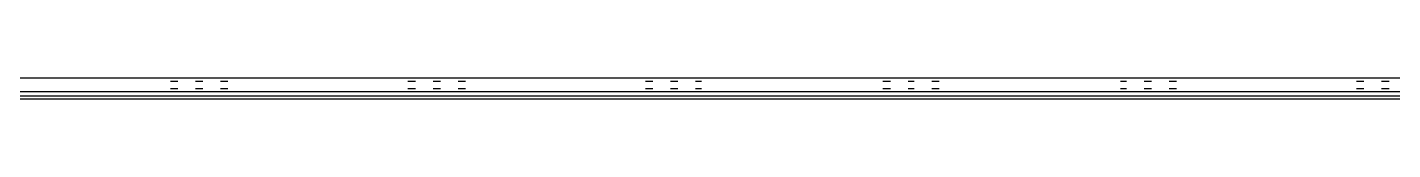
# Model space of a CAD drawing. Header units: millimetres. Extents: x 5 to 415, y 48 to 251.
# Drawn here: x 247.91 to 264.24, y 117.53 to 117.78 of the extents above; entities that cross this region are included whole.
import ezdxf

# ---------------------------------------------------------------- set-up
doc = ezdxf.new("R2010")
doc.units = ezdxf.units.MM
doc.layers.add('P', color=7, linetype='Continuous')

msp = doc.modelspace()

# ---------------------------------------------------------------- linework, layer by layer
at = {"layer": 'P'}
for points in [[(288.625, 117.775), (169.157, 117.775)], [(249.626, 117.74), (249.714, 117.74)], [(249.925, 117.74), (250.014, 117.74)], [(250.225, 117.74), (250.313, 117.74)], [(252.465, 117.74), (252.554, 117.74)], [(252.765, 117.74), (252.853, 117.74)], [(253.065, 117.74), (253.153, 117.74)], [(255.305, 117.74), (255.393, 117.74)], [(255.605, 117.74), (255.693, 117.74)], [(255.905, 117.74), (255.976, 117.74)], [(258.145, 117.74), (258.233, 117.74)], [(258.445, 117.74), (258.516, 117.74)], [(258.727, 117.74), (258.815, 117.74)], [(260.985, 117.74), (261.056, 117.74)], [(261.267, 117.74), (261.355, 117.74)], [(261.567, 117.74), (261.655, 117.74)], [(263.807, 117.74), (263.895, 117.74)], [(264.107, 117.74), (264.195, 117.74)], [(169.157, 117.616), (288.625, 117.616)], [(169.157, 117.616), (288.625, 117.616)], [(169.157, 117.563), (288.625, 117.563)], [(169.157, 117.563), (288.625, 117.563)], [(249.626, 117.651), (249.714, 117.651)], [(249.626, 117.563), (249.714, 117.563)], [(249.925, 117.651), (250.014, 117.651)], [(249.925, 117.563), (250.014, 117.563)], [(250.225, 117.651), (250.313, 117.651)], [(250.225, 117.563), (250.313, 117.563)], [(252.465, 117.651), (252.554, 117.651)], [(252.465, 117.563), (252.554, 117.563)], [(252.765, 117.651), (252.853, 117.651)], [(252.765, 117.563), (252.853, 117.563)], [(253.065, 117.651), (253.153, 117.651)], [(253.065, 117.563), (253.153, 117.563)], [(255.305, 117.651), (255.393, 117.651)], [(255.305, 117.563), (255.393, 117.563)], [(255.605, 117.651), (255.693, 117.651)], [(255.605, 117.563), (255.693, 117.563)], [(255.905, 117.651), (255.976, 117.651)], [(255.905, 117.563), (255.976, 117.563)], [(258.145, 117.651), (258.233, 117.651)], [(258.145, 117.563), (258.233, 117.563)], [(258.445, 117.651), (258.516, 117.651)], [(258.445, 117.563), (258.516, 117.563)], [(258.727, 117.651), (258.815, 117.651)], [(258.727, 117.563), (258.815, 117.563)], [(260.985, 117.651), (261.056, 117.651)], [(260.985, 117.563), (261.056, 117.563)], [(261.267, 117.651), (261.355, 117.651)], [(261.267, 117.563), (261.355, 117.563)], [(261.567, 117.651), (261.655, 117.651)], [(261.567, 117.563), (261.655, 117.563)], [(263.807, 117.651), (263.895, 117.651)], [(263.807, 117.563), (263.895, 117.563)], [(264.107, 117.651), (264.195, 117.651)], [(264.107, 117.563), (264.195, 117.563)], [(169.157, 117.528), (288.625, 117.528)]]:
    msp.add_lwpolyline(points, dxfattribs=at)

doc.saveas('drawing.dxf')
